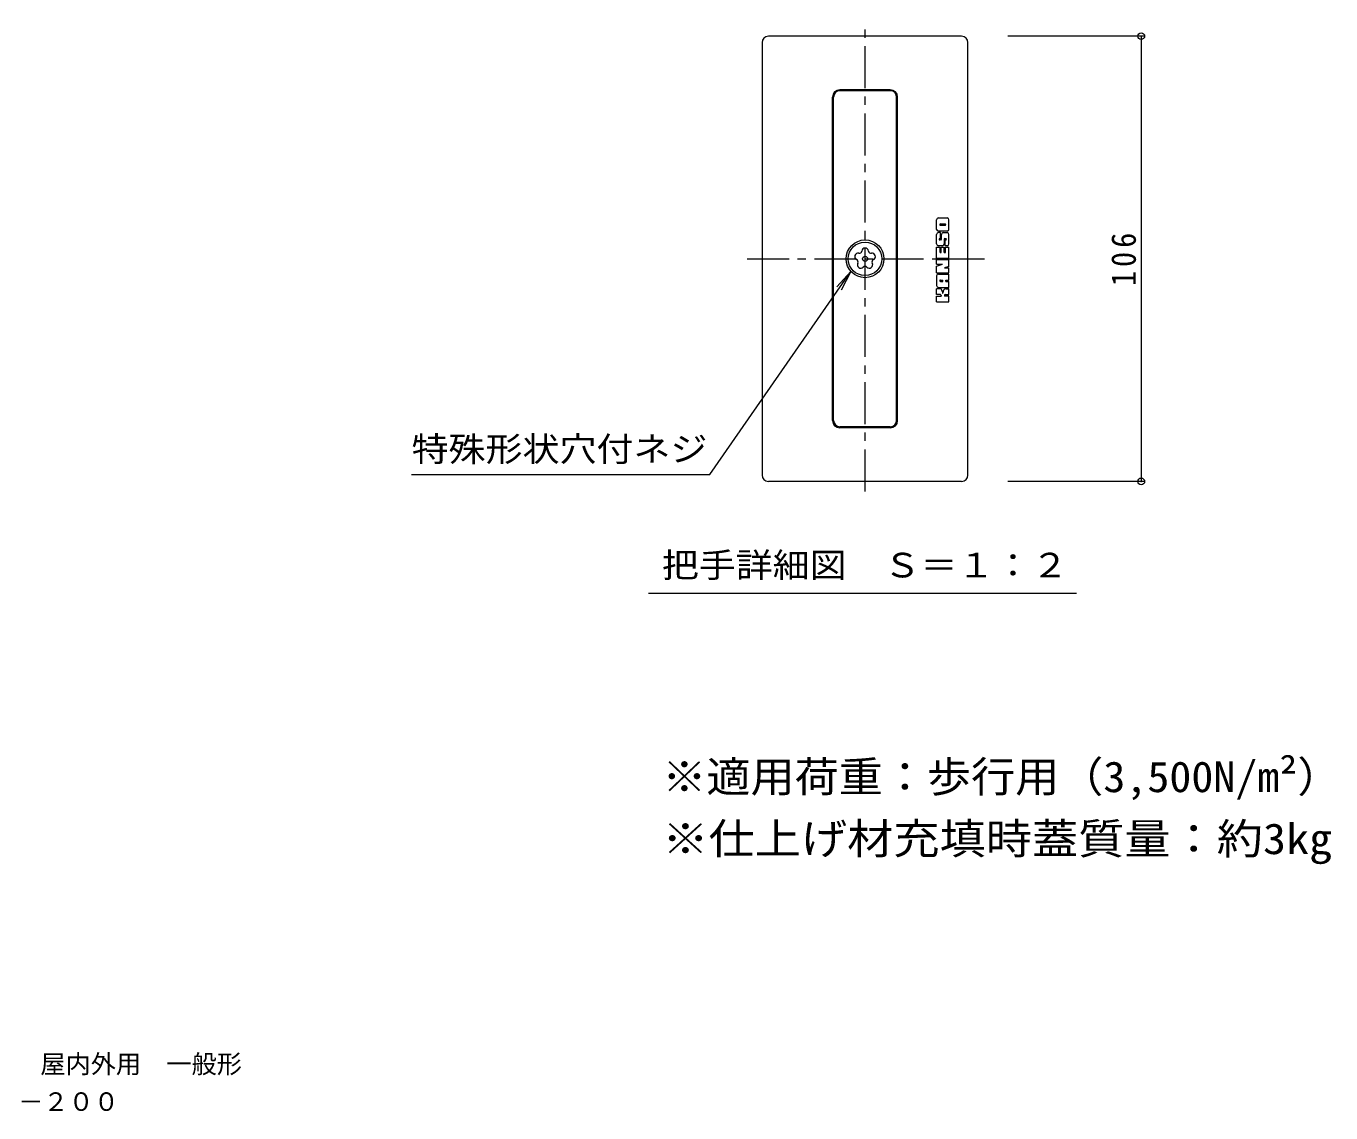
# Model space of a CAD drawing. Units: millimetres at full size; details may follow other scales. Extents: x -307 to 327, y -274 to 244.
# Drawn here: x -47.4 to 263.2, y -274.1 to -15.3 of the extents above; entities that cross this region are included whole.
import ezdxf
from ezdxf.enums import TextEntityAlignment as Align

# ---------------------------------------------------------------- set-up
doc = ezdxf.new("R2010")
doc.units = ezdxf.units.MM
doc.header["$LTSCALE"] = 2
doc.header["$PDMODE"] = 32
doc.header["$PDSIZE"] = 1.6
doc.linetypes.add('CHAIN1', pattern=[8, 5, -1, 1, -1])
for name, color, linetype, lineweight in [('D-2', 3, 'Continuous', 9), ('D-4', 7, 'Continuous', 9), ('D-5', 7, 'Continuous', 9)]:
    doc.layers.add(name, color=color, linetype=linetype, lineweight=lineweight)
doc.layers.add('F-5_F-5ﾚｲﾔ', color=3, linetype='Continuous')
doc.styles.add('ＭＳ ゴシック', font='')
doc.styles.get('ＭＳ ゴシック').set_extended_font_data('MS Gothic')

msp = doc.modelspace()

# ---------------------------------------------------------------- linework, layer by layer
at = {"layer": 'D-2', "linetype": 'CHAIN1'}
for p, q in [((152.273, -126.063), (152.273, -15.282)), ((124.217, -70.694), (180.693, -70.694))]:
    msp.add_line(p, q, dxfattribs=at)
at = {"layer": 'D-2'}
for p, q in [((175.273, -17.694), (129.273, -17.694)), ((127.773, -19.194), (127.773, -122.194)), ((176.773, -122.194), (176.773, -19.194)), ((158.273, -30.444), (146.273, -30.444)), ((158.273, -30.694), (146.273, -30.694)), ((144.523, -109.194), (144.523, -32.194)), ((144.773, -109.194), (144.773, -32.194)), ((159.773, -109.194), (159.773, -32.194)), ((160.023, -109.194), (160.023, -32.194)), ((169.306, -63.683), (169.306, -61.4)), ((169.741, -60.966), (171.806, -60.966)), ((172.241, -63.683), (172.241, -61.4)), ((169.306, -67.161), (169.306, -64.879)), ((171.806, -64.118), (169.741, -64.118)), ((170.23, -64.444), (169.741, -64.444)), ((170.23, -62.379), (171.317, -62.379)), ((170.23, -62.705), (171.317, -62.705)), ((170.23, -65.857), (170.23, -64.444)), ((170.447, -66.02), (170.447, -64.879)), ((170.882, -64.444), (171.806, -64.444)), ((172.241, -67.161), (172.241, -64.879)), ((169.306, -70.531), (169.306, -67.922)), ((169.306, -67.922), (170.148, -67.922)), ((170.665, -67.596), (169.741, -67.596)), ((170.067, -65.857), (170.23, -65.857)), ((170.284, -66.183), (170.067, -66.183)), ((170.148, -69.172), (170.148, -67.922)), ((170.42, -69.172), (170.42, -67.922)), ((170.42, -67.922), (171.126, -67.922)), ((171.099, -66.02), (171.099, -67.161)), ((171.126, -69.172), (171.126, -67.922)), ((171.262, -65.857), (171.48, -65.857)), ((171.317, -67.596), (171.317, -66.183)), ((171.317, -66.183), (171.48, -66.183)), ((171.806, -67.596), (171.317, -67.596)), ((171.398, -67.922), (172.241, -67.922)), ((172.241, -70.531), (172.241, -67.922)), ((169.306, -70.531), (172.241, -70.531)), ((169.306, -70.857), (172.241, -70.857)), ((169.306, -71.998), (169.306, -70.857)), ((170.148, -69.172), (170.42, -69.172)), ((172.241, -72.542), (172.241, -70.857)), ((169.306, -72.433), (170.719, -71.998)), ((169.306, -71.998), (170.719, -71.998)), ((169.306, -74.009), (169.306, -72.433)), ((169.306, -74.009), (172.241, -74.009)), ((169.741, -74.335), (172.241, -74.335)), ((172.241, -72.542), (171.181, -72.868)), ((171.181, -72.868), (172.241, -72.868)), ((172.241, -74.009), (172.241, -72.868)), ((172.241, -75.748), (172.241, -74.335)), ((169.306, -74.77), (169.306, -77.053)), ((169.741, -77.487), (172.241, -77.487)), ((170.23, -75.748), (170.773, -75.748)), ((170.23, -76.074), (170.773, -76.074)), ((170.773, -76.074), (170.773, -75.748)), ((171.534, -76.074), (172.241, -76.074)), ((172.241, -77.487), (172.241, -76.074)), ((169.306, -79.227), (169.306, -77.814)), ((170.017, -77.814), (169.306, -77.814)), ((170.23, -79.227), (169.306, -79.227)), ((169.306, -79.553), (170.393, -79.553)), ((169.306, -80.966), (169.306, -79.553)), ((170.393, -79.39), (170.393, -79.553)), ((170.661, -78.364), (170.742, -78.874)), ((170.885, -78.364), (170.805, -78.874)), ((171.154, -79.39), (171.154, -79.553)), ((172.241, -79.553), (171.154, -79.553)), ((171.317, -79.227), (172.241, -79.227)), ((171.53, -77.814), (172.241, -77.814)), ((172.241, -79.227), (172.241, -77.814)), ((172.241, -80.966), (172.241, -79.553)), ((169.306, -80.966), (172.241, -80.966)), ((158.273, -110.694), (146.273, -110.694)), ((158.273, -110.944), (146.273, -110.944)), ((175.273, -123.694), (129.273, -123.694))]:
    msp.add_line(p, q, dxfattribs=at)
for points in [[(171.126, -69.172), (171.398, -69.172), (171.398, -67.922)], [(171.534, -76.074), (171.534, -75.748), (172.241, -75.748)]]:
    msp.add_lwpolyline(points, dxfattribs=at)
for radius in [4.5, 4, 0.6]:
    msp.add_circle((152.273, -70.694), radius, dxfattribs=at)
for centre, radius, start, end in [((129.273, -19.194), 1.5, 90, 180), ((175.273, -19.194), 1.5, 0, 90), ((146.273, -32.194), 1.75, 90, 180), ((146.273, -32.194), 1.5, 90, 180), ((158.273, -32.194), 1.75, 0, 90), ((158.273, -32.194), 1.5, 0, 90), ((169.741, -61.4), 0.435, 90, 180), ((171.806, -61.4), 0.435, 0, 90), ((169.741, -63.683), 0.435, 180, 270), ((169.741, -64.879), 0.435, 90, 180), ((170.23, -62.542), 0.163, 90, 270), ((170.882, -64.879), 0.435, 90, 180), ((171.317, -62.542), 0.163, 270, 90), ((171.806, -63.683), 0.435, 270, 0), ((171.806, -64.879), 0.435, 0, 90), ((152.273, -68.944), 0.8, 6.67029, 173.32961), ((169.741, -67.161), 0.435, 180, 270), ((170.067, -66.02), 0.163, 90, 270), ((170.284, -66.02), 0.163, 270, 0), ((170.665, -67.161), 0.435, 270, 0), ((171.262, -66.02), 0.163, 90, 180), ((171.48, -66.02), 0.163, 270, 90), ((171.806, -67.161), 0.435, 270, 0), ((150.609, -70.153), 0.8, 78.67029, 245.32961), ((150.025, -71.424), 0.599, 330.67038, 65.3295), ((150.884, -68.781), 0.599, 258.67038, 353.3295), ((153.663, -68.781), 0.599, 186.67038, 281.3295), ((153.938, -70.153), 0.8, 294.67029, 101.32961), ((154.522, -71.424), 0.599, 114.67038, 209.3295), ((151.245, -72.11), 0.8, 150.67029, 317.32961), ((152.273, -73.058), 0.599, 42.67038, 137.3295), ((153.302, -72.11), 0.8, 222.67029, 29.32961), ((169.741, -74.77), 0.435, 90, 180), ((169.741, -77.053), 0.435, 180, 270), ((170.23, -75.911), 0.163, 90, 270), ((170.017, -78.466), 0.652, 9.00006, 90), ((170.23, -79.39), 0.163, 0, 90), ((170.773, -78.869), 0.0318, 189.00056, 350.99944), ((171.53, -78.466), 0.652, 90, 170.99994), ((171.317, -79.39), 0.163, 90, 180), ((146.273, -109.194), 1.75, 180, 270), ((146.273, -109.194), 1.5, 180, 270), ((158.273, -109.194), 1.5, 270, 0), ((158.273, -109.194), 1.75, 270, 0), ((129.273, -122.194), 1.5, 180, 270), ((175.273, -122.194), 1.5, 270, 0)]:
    msp.add_arc(centre, radius, start, end, dxfattribs=at)
at = {"layer": 'D-4'}
for p, q in [((218.634, -17.694), (186.294, -17.694)), ((218.034, -17.694), (218.034, -123.694)), ((218.634, -123.694), (186.294, -123.694))]:
    msp.add_line(p, q, dxfattribs=at)
for p in [(218.034, -17.694), (218.034, -123.694)]:
    msp.add_point(p, dxfattribs=at)
at = {"layer": 'D-5'}
for p, q in [((148.905, -73.678), (145.544, -77.38)), ((100.696, -150.326), (202.613, -150.326))]:
    msp.add_line(p, q, dxfattribs=at)
msp.add_lwpolyline([(44.337, -122.079), (115.337, -122.079), (148.905, -73.678), (146.616, -78.124)], dxfattribs=at)

# ---------------------------------------------------------------- texts
at = {"layer": 'D-4', "color": 2, "insert": (216.834, -77.194), "char_height": 5.865, "attachment_point": 7, "rotation": 90, "style": 'ＭＳ ゴシック'}
msp.add_mtext('\\T1.27;\\W0.9;106', dxfattribs=at)
at = {"layer": 'D-5', "color": 2, "style": 'ＭＳ ゴシック', "width": 1.1}
for s, p in [('特殊形状穴付ネジ', (44.337, -120.679)), ('把手詳細図\u3000Ｓ＝１：２', (103.892, -148.315))]:
    msp.add_text(s, height=5.865, dxfattribs=at).set_placement(p, align=Align.BOTTOM_LEFT)
at = {"layer": 'F-5_F-5ﾚｲﾔ', "style": 'ＭＳ ゴシック'}
for s, width, p in [('※適用荷重：歩行用（3,500N/m²）', 1.05, (104.016, -199.879)), ('※仕上げ材充填時蓋質量：約3kg', 1.1, (104.016, -214.632))]:
    msp.add_text(s, height=7.331, dxfattribs=dict(at, width=width)).set_placement(p, align=Align.BOTTOM_LEFT)
at = {"layer": 'F-5_F-5ﾚｲﾔ', "color": 7, "style": 'ＭＳ ゴシック'}
for s, p in [('フロアーハッチ\u3000充填用（充填深さ：16mm）\u3000屋内外用\u3000一般形', (-170.038, -265.925)), ('ステンレス製\u3000把手ロック式\u3000ＭＳＸＳ－Ｍ－２００', (-169.353, -274.883))]:
    msp.add_text(s, height=4.399, dxfattribs=at).set_placement(p, align=Align.BOTTOM_LEFT)

doc.saveas('drawing.dxf')
